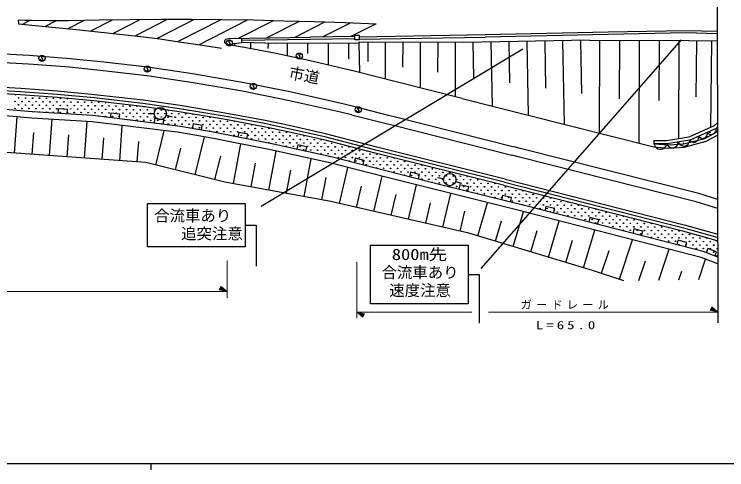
# Model space of a CAD drawing. Units: millimetres, scale not verified. Extents: x 40000 to 680000, y 20000 to 380000.
# Drawn here: x 245836 to 361518, y 204000 to 277958 of the extents above; entities that cross this region are included whole.
import ezdxf
from ezdxf.enums import TextEntityAlignment as Align

# ---------------------------------------------------------------- set-up
doc = ezdxf.new("R2010")
doc.units = ezdxf.units.MM
doc.header["$LTSCALE"] = 1000
for name, color, linetype, lineweight in [('M-BGD', 7, 'Continuous', 25), ('M-BGD-HTXT', 7, 'Continuous', 13), ('M-STR-STRC', 7, 'Continuous', 25), ('M-TTL-BAND', 7, 'Continuous', 25)]:
    doc.layers.add(name, color=color, linetype=linetype, lineweight=lineweight)
doc.styles.add('ＭＳ ゴシック', font='')
doc.styles.get('ＭＳ ゴシック').set_extended_font_data('MS Gothic')

# ---------------------------------------------------------------- blocks, each defined once
blk = doc.blocks.new('BUHIN189')
at = {"color": 7, "linetype": 'Continuous', "lineweight": 25}
blk.add_circle((0, 0), 995, dxfattribs=at)
blk = doc.blocks.new('BUHIN911')
at = {"color": 7, "linetype": 'Continuous', "lineweight": 25}
blk.add_lwpolyline([(450, -600), (1050, -150), (150, 1050), (-450, 600)], dxfattribs=at)
blk = doc.blocks.new('BUHIN1011')
at = {"color": 7, "linetype": 'Continuous', "lineweight": 25}
blk.add_lwpolyline([(454, -597), (1051, -143), (143, 1051), (-454, 597)], dxfattribs=at)
blk = doc.blocks.new('BUHIN1611')
at = {"color": 7, "linetype": 'Continuous', "lineweight": 25}
blk.add_lwpolyline([(523, -538), (1061, -15), (15, 1061), (-523, 538)], dxfattribs=at)
blk = doc.blocks.new('BUHIN342')
at = {"color": 7, "linetype": 'Continuous', "lineweight": 25}
blk.add_lwpolyline([(-811, 461), (-856, 240), (-849, 27), (-792, -241), (-669, -440), (-513, -609), (-262, -752), (-37, -800), (197, -804), (456, -716), (640, -611), (811, -461)], dxfattribs=at)
blk = doc.blocks.new('BUHIN352')
at = {"color": 7, "linetype": 'Continuous', "lineweight": 25}
blk.add_lwpolyline([(-757, 196), (-745, 7), (-692, -164), (-588, -369), (-445, -503), (-282, -605), (-47, -666), (146, -655), (335, -607), (526, -479), (651, -354), (757, -196)], dxfattribs=at)
blk = doc.blocks.new('BUHIN1421')
at = {"color": 7, "linetype": 'Continuous', "lineweight": 25}
blk.add_lwpolyline([(358, -7), (374, 31), (374, 72), (361, 124), (329, 195), (286, 246), (229, 281), (165, 287), (112, 266), (79, 248), (42, 209), (31, 166), (2, -148), (-27, -194), (-75, -238), (-132, -258), (-182, -262), (-238, -249), (-291, -188), (-338, -84), (-352, -35), (-352, 18), (-334, 70), (-297, 125)], dxfattribs=at)
blk.add_circle((0, 0), 498, dxfattribs=at)
blk = doc.blocks.new('BUHIN572')
at = {"color": 7, "linetype": 'Continuous', "lineweight": 13}
for points in [[(0, 0), (-237, 1267), (-805, 1006)], [(-107, 233), (-687, 974), (-289, 1156)], [(-159, 347), (-625, 951), (-313, 1094)], [(-212, 463), (-563, 928), (-336, 1032)], [(-264, 577), (-501, 905), (-359, 970)]]:
    blk.add_lwpolyline(points, close=True, dxfattribs=at)
for points in [[(-53, 116), (-749, 997), (-266, 1219), (-55, 119)], [(-410, 895), (-318, 693), (-439, 882), (-382, 908), (-318, 693)]]:
    blk.add_lwpolyline(points, dxfattribs=at)
blk = doc.blocks.new('BUHIN562')
at = {"color": 7, "linetype": 'Continuous', "lineweight": 13}
for points in [[(0, 0), (237, -1267), (805, -1006)], [(107, -233), (687, -974), (289, -1156)], [(159, -347), (625, -951), (313, -1094)], [(212, -463), (563, -928), (336, -1032)], [(264, -577), (501, -905), (359, -970)]]:
    blk.add_lwpolyline(points, close=True, dxfattribs=at)
for points in [[(53, -116), (749, -997), (266, -1219), (55, -119)], [(410, -895), (318, -693), (439, -882), (382, -908), (318, -693)]]:
    blk.add_lwpolyline(points, dxfattribs=at)

msp = doc.modelspace()

# ---------------------------------------------------------------- linework, layer by layer
at = {"layer": 'M-BGD'}
for p, q in [((359980, 279441), (360092, 227877)), ((342266, 275088), (354877, 275338)), ((354877, 275338), (359989, 275190)), ((280622, 274035), (293909, 274244)), ((301120, 274360), (293909, 274244)), ((301115, 274535), (301832, 274555)), ((301135, 273802), (301115, 274535)), ((301832, 274555), (301852, 273821)), ((301839, 274311), (322298, 274651)), ((301850, 273911), (322306, 274251)), ((322298, 274651), (342266, 275088)), ((342275, 274688), (322306, 274251)), ((354875, 274938), (342275, 274688)), ((359990, 274790), (354875, 274938)), ((280384, 273025), (282777, 273352)), ((283740, 272432), (280384, 273025)), ((281581, 273188), (281612, 272958)), ((282777, 273352), (282793, 274069)), ((288476, 273223), (282777, 273352)), ((293915, 273844), (282784, 273669)), ((284202, 273320), (284180, 272351)), ((287051, 273255), (287032, 272397)), ((301777, 273279), (288476, 273223)), ((290139, 273230), (290147, 271187)), ((293464, 273244), (293471, 271574)), ((301131, 273960), (293915, 273844)), ((296789, 273258), (296804, 269702)), ((300115, 273272), (300126, 270673)), ((301852, 273821), (301135, 273802)), ((301815, 273406), (301777, 273279)), ((301796, 273343), (301874, 268519)), ((318842, 273362), (301815, 273406)), ((303234, 273403), (303226, 270266)), ((306072, 273395), (306057, 267450)), ((308910, 273388), (308899, 269393)), ((311748, 273381), (311729, 266014)), ((314585, 273373), (314573, 268529)), ((317423, 273366), (317400, 264584)), ((339247, 273735), (318842, 273362)), ((320300, 273389), (320405, 267641)), ((323215, 273442), (323404, 263071)), ((326130, 273495), (326252, 266797)), ((329045, 273549), (329263, 261593)), ((331960, 273602), (332100, 265954)), ((334875, 273655), (335122, 260116)), ((337790, 273709), (337947, 265107)), ((339247, 273735), (355350, 273678)), ((340858, 273730), (340804, 258676)), ((344078, 273718), (344045, 264203)), ((347299, 273707), (347240, 257044)), ((350519, 273695), (350485, 263934)), ((353740, 273684), (353684, 257724)), ((355350, 273678), (359992, 273626)), ((356586, 273664), (356484, 264546)), ((359059, 273637), (358900, 259586)), ((288386, 271572), (283740, 272432)), ((241434, 271679), (248232, 271315)), ((248232, 271315), (254932, 270792)), ((254932, 270792), (260401, 270236)), ((293896, 270368), (288386, 271572)), ((241379, 270280), (248140, 269918)), ((248140, 269918), (254807, 269397)), ((260401, 270236), (267522, 269396)), ((301034, 268733), (293896, 270368)), ((254807, 269397), (260249, 268845)), ((260249, 268845), (267338, 268008)), ((267522, 269396), (274792, 268331)), ((307863, 266989), (301034, 268733)), ((267338, 268008), (274572, 266948)), ((274792, 268331), (283164, 266889)), ((246889, 265906), (240884, 266232)), ((274572, 266948), (282907, 265513)), ((283164, 266889), (290825, 265350)), ((318546, 264296), (307863, 266989)), ((246824, 264888), (240841, 265213)), ((246856, 265387), (240862, 265713)), ((252823, 264954), (246856, 265387)), ((252867, 265473), (246889, 265906)), ((258791, 264381), (252823, 264954)), ((258845, 264898), (252867, 265473)), ((282907, 265513), (290532, 263981)), ((290825, 265350), (299167, 263459)), ((252781, 264456), (246824, 264888)), ((258739, 263883), (252781, 264456)), ((266657, 262993), (258739, 263883)), ((266721, 263489), (258791, 264381)), ((266787, 264005), (258845, 264898)), ((272760, 263138), (266787, 264005)), ((290532, 263981), (298821, 262103)), ((318546, 264296), (335046, 260135)), ((248748, 262107), (239006, 262919)), ((272602, 262130), (266657, 262993)), ((272680, 262624), (266721, 263489)), ((280569, 261304), (272680, 262624)), ((280660, 261816), (272760, 263138)), ((299167, 263459), (300925, 263011)), ((300925, 263011), (306567, 261588)), ((248675, 261109), (238958, 261919)), ((258582, 261501), (248748, 262107)), ((272847, 259729), (258582, 261501)), ((268552, 261797), (267552, 261765)), ((270517, 261571), (271483, 261311)), ((280481, 260812), (272602, 262130)), ((286550, 260703), (280660, 261816)), ((298821, 262103), (300579, 261654)), ((300583, 261653), (306227, 260230)), ((306567, 261588), (307542, 261344)), ((245891, 255418), (246317, 261306)), ((258490, 260505), (248675, 261109)), ((251579, 255006), (252006, 260904)), ((257267, 254595), (257698, 260553)), ((272724, 258737), (258490, 260505)), ((286350, 259703), (280481, 260812)), ((286448, 260193), (280569, 261304)), ((290490, 259874), (286550, 260703)), ((307542, 261344), (326979, 256433)), ((360021, 260350), (359494, 259853)), ((262955, 254183), (263369, 259899)), ((278113, 258832), (272847, 259729)), ((290272, 258878), (286350, 259703)), ((290379, 259366), (286448, 260193)), ((296241, 258028), (290379, 259366)), ((296363, 258533), (290490, 259874)), ((306227, 260230), (307199, 259987)), ((307199, 259987), (326637, 255076)), ((335046, 260135), (349653, 256433)), ((359494, 259853), (355354, 257990)), ((359776, 259431), (355499, 257507)), ((360023, 259664), (359776, 259431)), ((248735, 255212), (248990, 258732)), ((254423, 254800), (254681, 258357)), ((268820, 253480), (270195, 259051)), ((277931, 257849), (272679, 258744)), ((275217, 251901), (276735, 258053)), ((287630, 256936), (278113, 258832)), ((296123, 257542), (290272, 258878)), ((304555, 255897), (296241, 258028)), ((304683, 256401), (296363, 258533)), ((355354, 257990), (351776, 257419)), ((357986, 257795), (360025, 258895)), ((358170, 257326), (360026, 258327)), ((260111, 254389), (260366, 257906)), ((265799, 253977), (266041, 257319)), ((287424, 255957), (277931, 257849)), ((281449, 250456), (282629, 256913)), ((297290, 254806), (287630, 256936)), ((304433, 255412), (296123, 257542)), ((349698, 257431), (349695, 256931)), ((351814, 256919), (349695, 256931)), ((349695, 256931), (352092, 256730)), ((351776, 257419), (349698, 257431)), ((355499, 257507), (351814, 256919)), ((352092, 256730), (354507, 256896)), ((354507, 256896), (357986, 257795)), ((354587, 256400), (358170, 257326)), ((267221, 253874), (238781, 255932)), ((272019, 252691), (272895, 256241)), ((287187, 249408), (288346, 255754)), ((297059, 253833), (287424, 255957)), ((325412, 250670), (304555, 255897)), ((325538, 251174), (304683, 256401)), ((327970, 256175), (326979, 256433)), ((356963, 248869), (327970, 256175)), ((349653, 256433), (352088, 256228)), ((352088, 256228), (354587, 256400)), ((278416, 251112), (279353, 254910)), ((306187, 252536), (297290, 254806)), ((325290, 250185), (304433, 255412)), ((327628, 254818), (326637, 255076)), ((356576, 247523), (327628, 254818)), ((280015, 250718), (267221, 253874)), ((284318, 249932), (285021, 253778)), ((292924, 248360), (294045, 254497)), ((305940, 251567), (297059, 253833)), ((290056, 248884), (290740, 252629)), ((298628, 247250), (299976, 253089)), ((315277, 250230), (306187, 252536)), ((295793, 247836), (296454, 251456)), ((304233, 245957), (305550, 251666)), ((315031, 249260), (305940, 251567)), ((315551, 251260), (314563, 251415)), ((325540, 251174), (354616, 243791)), ((297227, 247574), (280015, 250718)), ((301430, 246604), (302230, 250068)), ((309837, 244663), (311126, 250251)), ((329114, 246773), (315277, 250230)), ((317498, 250822), (318458, 250540)), ((325289, 250185), (354354, 242805)), ((325412, 250670), (354482, 243288)), ((328872, 245802), (315031, 249260)), ((315441, 243370), (316704, 248842)), ((360049, 247869), (356963, 248869)), ((319644, 242400), (297227, 247574)), ((307035, 245310), (307817, 248699)), ((312639, 244017), (313404, 247333)), ((321078, 241970), (322692, 247346)), ((357689, 239438), (329114, 246773)), ((360052, 246396), (356576, 247523)), ((318243, 242723), (318994, 245976)), ((326814, 240248), (328508, 245893)), ((357379, 238485), (328866, 245804)), ((323946, 241109), (324938, 244416)), ((332550, 238527), (334314, 244406)), ((354482, 243288), (358377, 242206)), ((354616, 243791), (358523, 242705)), ((339719, 236376), (319644, 242400)), ((329682, 239388), (330719, 242845)), ((338286, 236806), (340119, 242916)), ((354354, 242805), (358237, 241726)), ((358377, 242206), (360062, 241691)), ((358523, 242705), (360061, 242235)), ((335418, 237666), (336497, 241263)), ((344079, 234927), (346213, 241351)), ((358237, 241726), (360063, 241168)), ((341173, 235893), (342413, 239626)), ((350480, 234767), (352160, 239825)), ((360072, 237413), (357379, 238485)), ((360069, 238490), (357689, 239438)), ((347236, 234716), (348306, 237937)), ((356968, 234868), (358077, 238207)), ((344827, 234678), (339719, 236376)), ((353724, 234817), (354199, 236249))]:
    msp.add_line(p, q, dxfattribs=at)
for points in [[(280384, 273025), (280190, 273145), (280050, 273303), (280009, 273468), (280029, 273647), (280096, 273799), (280213, 273914), (280404, 273993), (280622, 274035)], [(254414, 261758), (254460, 262506), (252963, 262599), (252917, 261850)], [(276219, 259155), (276345, 259894), (274866, 260146), (274741, 259407)], [(359776, 259431), (359813, 259412), (359852, 259403), (359903, 259399), (359945, 259411), (359983, 259431), (360021, 259468), (360041, 259506), (360053, 259548), (360051, 259599), (360041, 259637), (360023, 259675)], [(283607, 257738), (283754, 258473), (282282, 258766), (282136, 258031)], [(349695, 256931), (349773, 256687), (349899, 256479), (350105, 256245), (350337, 256117), (350586, 256036), (350914, 256034), (351163, 256112), (351397, 256238), (351605, 256470), (351728, 256676), (351814, 256919)], [(293193, 255710), (293354, 256442), (291889, 256765), (291728, 256033)], [(302465, 253486), (302651, 254212), (301197, 254583), (301012, 253857)], [(311459, 251198), (311643, 251925), (310190, 252294), (310005, 251567)], [(359576, 238686), (359854, 239383), (358460, 239938), (358183, 239242)]]:
    msp.add_lwpolyline(points, dxfattribs=at)
for centre in [(245970, 263806), (246542, 264365), (247101, 263793), (247673, 264353), (248233, 263781), (248805, 264340), (249364, 263768), (249936, 264327), (250495, 263755), (251067, 264314), (251627, 263742), (252199, 264302), (252758, 263729), (253330, 264289), (253889, 263717), (245957, 262675), (246529, 263234), (247089, 262662), (247661, 263221), (248220, 262649), (248792, 263209), (249351, 262636), (249923, 263196), (250483, 262624), (251055, 263183), (251614, 262611), (252186, 263170), (252745, 262598), (253317, 263157), (253876, 262585), (254449, 263145), (255008, 262573), (255021, 263704), (255580, 263132), (256139, 262560), (256152, 263691), (256711, 263119), (257283, 263678), (257842, 263106), (258414, 263666), (258974, 263094), (259546, 263653), (260105, 263081), (261236, 263068), (262368, 263055), (263499, 263043), (264630, 263030), (265762, 263017), (251042, 262052), (252173, 262039), (253304, 262026), (254436, 262013), (255567, 262001), (256698, 261988), (257270, 262547), (257830, 261975), (258402, 262534), (258961, 261962), (259533, 262522), (260092, 261950), (260664, 262509), (261224, 261937), (261796, 262496), (262355, 261924), (262927, 262483), (263486, 261911), (264058, 262471), (264617, 261899), (265189, 262458), (265749, 261886), (266321, 262445), (266880, 261873), (267452, 262432), (268011, 261860), (268583, 262420), (269143, 261847), (269715, 262407), (270274, 261835), (271405, 261822), (272537, 261809), (273668, 261796), (260652, 261378), (261783, 261365), (262914, 261352), (264045, 261339), (265177, 261326), (265736, 260754), (266308, 261314), (266867, 260742), (267439, 261301), (267999, 260729), (268571, 261288), (269130, 260716), (269702, 261275), (270261, 260703), (270833, 261263), (271392, 260691), (271965, 261250), (272524, 260678), (273096, 261237), (273655, 260665), (274227, 261224), (274786, 260652), (275358, 261212), (275918, 260640), (276490, 261199), (277049, 260627), (277621, 261186), (278180, 260614), (279312, 260601), (280443, 260589), (270820, 260131), (271952, 260119), (273083, 260106), (274214, 260093), (274774, 259521), (275346, 260080), (275905, 259508), (276477, 260068), (277036, 259496), (277608, 260055), (278168, 259483), (278740, 260042), (279299, 259470), (279871, 260029), (280430, 259457), (281002, 260017), (281561, 259444), (282133, 260004), (282693, 259432), (283265, 259991), (283824, 259419), (284396, 259978), (284955, 259406), (286087, 259393), (287218, 259381), (278727, 258911), (279858, 258898), (280989, 258885), (281549, 258313), (282121, 258872), (282680, 258300), (283252, 258860), (283811, 258288), (284383, 258847), (284943, 258275), (285515, 258834), (286074, 258262), (286646, 258821), (287205, 258249), (287777, 258809), (288336, 258237), (288908, 258796), (289468, 258224), (290040, 258783), (290599, 258211), (291730, 258198), (292862, 258186), (357211, 257948), (358328, 258126), (358798, 258774), (359915, 258952), (284371, 257716), (285502, 257703), (286633, 257690), (287192, 257118), (287764, 257677), (288324, 257105), (288896, 257665), (289455, 257093), (290027, 257652), (290586, 257080), (291158, 257639), (291718, 257067), (292290, 257626), (292849, 257054), (293421, 257614), (293980, 257041), (294552, 257601), (295111, 257029), (295683, 257588), (296243, 257016), (297374, 257003), (290014, 256521), (291146, 256508), (292277, 256495), (292836, 255923), (293408, 256482), (293967, 255910), (294539, 256469), (295099, 255897), (295671, 256457), (296230, 255885), (296802, 256444), (297361, 255872), (297933, 256431), (298493, 255859), (299065, 256418), (299624, 255846), (300196, 256406), (300755, 255834), (301886, 255821), (295658, 255325), (296789, 255313), (297921, 255300), (298480, 254728), (299052, 255287), (299611, 254715), (300183, 255274), (300742, 254702), (301314, 255262), (301874, 254690), (302446, 255249), (303005, 254677), (303577, 255236), (304136, 254664), (304708, 255223), (305268, 254651), (306399, 254638), (300170, 254143), (301302, 254130), (302433, 254118), (302992, 253545), (303564, 254105), (304124, 253533), (304696, 254092), (305255, 253520), (305827, 254079), (306386, 253507), (306958, 254066), (307517, 253494), (308089, 254054), (308649, 253482), (309221, 254041), (309780, 253469), (310911, 253456), (312043, 253443), (305814, 252948), (306945, 252935), (307505, 252363), (308077, 252922), (308636, 252350), (309208, 252910), (309767, 252338), (310339, 252897), (310899, 252325), (311471, 252884), (312030, 252312), (312602, 252871), (313161, 252299), (313733, 252859), (314292, 252287), (315424, 252274), (316555, 252261), (310327, 251766), (311458, 251753), (312017, 251181), (312589, 251740), (313148, 251168), (313720, 251727), (314280, 251155), (314852, 251715), (315411, 251142), (315983, 251702), (316542, 251130), (317114, 251689), (317674, 251117), (318246, 251676), (318805, 251104), (319936, 251091), (321068, 251079), (314839, 250583), (315970, 250570), (316530, 249998), (317102, 250558), (317661, 249986), (318233, 250545), (318792, 249973), (319364, 250532), (319923, 249960), (320495, 250519), (321055, 249947), (321627, 250507), (322186, 249935), (322758, 250494), (323317, 249922), (323889, 250481), (324449, 249909), (325580, 249896), (319351, 249401), (320483, 249388), (321614, 249375), (322173, 248803), (322745, 249363), (323305, 248791), (323877, 249350), (324436, 248778), (325008, 249337), (325567, 248765), (326139, 249324), (326698, 248752), (327271, 249312), (327830, 248740), (328402, 249299), (328961, 248727), (330092, 248714), (323864, 248219), (324995, 248206), (326126, 248193), (326686, 247621), (327258, 248180), (327817, 247608), (328389, 248167), (328948, 247595), (329520, 248155), (330080, 247583), (330652, 248142), (331211, 247570), (331783, 248129), (332342, 247557), (332914, 248116), (333474, 247544), (334605, 247532), (328376, 247036), (329508, 247023), (330639, 247011), (331198, 246439), (331770, 246998), (332329, 246426), (332901, 246985), (333461, 246413), (334033, 246972), (334592, 246400), (335164, 246960), (335723, 246388), (336295, 246947), (336855, 246375), (337427, 246934), (337986, 246362), (334020, 245841), (335151, 245828), (335711, 245256), (336283, 245816), (336842, 245243), (337414, 245803), (337973, 245231), (338545, 245790), (339104, 245218), (339117, 246349), (339677, 245777), (340236, 245205), (340808, 245764), (341939, 245752), (338532, 244659), (339664, 244646), (340223, 244074), (340795, 244633), (341354, 244061), (341367, 245192), (341926, 244620), (342486, 244048), (342498, 245180), (343058, 244608), (343630, 245167), (344189, 244595), (344761, 245154), (345320, 244582), (346452, 244569), (343045, 243476), (343617, 244036), (344176, 243464), (344735, 242892), (344748, 244023), (345307, 243451), (345880, 244010), (346439, 243438), (347011, 243997), (347570, 243425), (348142, 243985), (348701, 243413), (349273, 243972), (349833, 243400), (350964, 243387), (345867, 242879), (346998, 242866), (347557, 242294), (348129, 242853), (348689, 242281), (349261, 242841), (349820, 242268), (350392, 242828), (350951, 242256), (351523, 242815), (352083, 242243), (352655, 242802), (353214, 242230), (353786, 242789), (354345, 242217), (355476, 242205), (349248, 241709), (350379, 241696), (351510, 241684), (352070, 241112), (352642, 241671), (353201, 241099), (353773, 241658), (354332, 241086), (354904, 241645), (355464, 241073), (356036, 241633), (356595, 241061), (357167, 241620), (357726, 241048), (358298, 241607), (358858, 241035), (359989, 241022), (353760, 240527), (354892, 240514), (356023, 240501), (356582, 239929), (357154, 240489), (357713, 239917), (358286, 240476), (358845, 239904), (359417, 240463), (359976, 239891), (358273, 239345), (359404, 239332), (359963, 238760)]:
    msp.add_circle(centre, 49.8, dxfattribs=at)
for centre, start, end in [((245983, 264937), 181.35661, 352.41388), ((254461, 264276), 152.4747, 16.54534), ((260677, 263640), 143.07548, 24.08611), ((266893, 263004), 237.2799, 286.20446), ((248779, 262077), 30.16357, 142.53989), ((249911, 262064), 320.47348, 212.4744), ((270846, 262394), 182.25303, 341.23132), ((274799, 261784), 195.33753, 325.67203), ((259520, 261390), 346.08291, 179.75912), ((264605, 260767), 336.3538, 189.48823), ((281574, 260576), 133.29902, 25.29395), ((269689, 260144), 326.09931, 199.74272), ((277595, 258924), 347.12904, 173.54114), ((280417, 258326), 57.78447, 99.67395), ((350508, 256879), 105.85289, 193.87059), ((350508, 256879), 336.53408, 73.52527), ((354507, 256944), 305.01862, 258.41092), ((356094, 257770), 199.00071, 29.44397), ((303018, 255808), 205.73552, 305.5129), ((297349, 254741), 67.41299, 83.95726), ((307530, 254626), 154.32721, 357.53361), ((304683, 252961), 293.06891, 218.30134), ((314865, 252846), 234.94078, 276.92004), ((309195, 251778), 339.55025, 171.9754), ((319377, 251663), 161.94176, 349.91906), ((313708, 250596), 24.13366, 127.39199), ((321042, 248816), 314.609, 197.33664), ((325554, 247634), 19.48607, 132.45957), ((331224, 248701), 192.09146, 319.41359), ((335736, 247519), 150.18171, 1.32334), ((332889, 245854), 269.01964, 242.18869), ((340249, 246337), 87.07469, 64.43036), ((337401, 244671), 315.37951, 195.82881), ((347583, 244557), 204.44983, 307.05522), ((341914, 243489), 343.6517, 167.55662), ((352095, 243374), 160.76703, 350.73802), ((346426, 242307), 11.40545, 139.80288), ((356608, 242192), 179.19539, 329.73889), ((350938, 241124), 50.36997, 100.83835)]:
    msp.add_arc(centre, 49.8, start, end, dxfattribs=at)
at = {"layer": 'M-BGD-HTXT'}
for p, q in [((280384, 231918), (280384, 237952)), ((301468, 237726), (301468, 228610)), ((191058, 232918), (280384, 232918)), ((301468, 229610), (320156, 229610)), ((322861, 229610), (360089, 229610))]:
    msp.add_line(p, q, dxfattribs=at)
at = {"layer": 'M-STR-STRC'}
for p, q in [((246462, 276997), (246512, 276428)), ((248340, 276931), (247211, 276355)), ((252654, 276886), (250867, 275974)), ((257175, 276947), (254533, 275599)), ((261718, 277018), (258212, 275230)), ((266216, 277068), (261877, 274855)), ((270665, 277092), (265503, 274459)), ((275059, 277088), (269047, 274021)), ((279395, 277054), (272471, 273522)), ((283670, 276990), (275854, 273003)), ((287892, 276897), (282325, 274058)), ((292071, 276784), (286870, 274131)), ((296221, 276655), (291415, 274204)), ((300350, 276516), (295960, 274277)), ((304470, 276372), (300505, 274350)), ((354092, 273782), (321570, 236653)), ((328427, 272274), (285911, 246754)), ((267455, 240175), (267455, 247227)), ((267455, 247227), (283339, 247227)), ((283339, 247227), (283339, 240175)), ((283339, 243701), (285123, 243701)), ((285123, 243701), (285123, 237033)), ((283339, 240175), (267455, 240175)), ((303653, 230966), (303653, 240438)), ((303653, 240438), (319538, 240438)), ((319538, 240438), (319538, 230966)), ((319538, 235702), (321322, 235702)), ((321322, 235702), (321322, 227824)), ((319538, 230966), (303653, 230966))]:
    msp.add_line(p, q, dxfattribs=at)
for points in [[(304572, 276369), (299585, 276543), (294587, 276708), (289599, 276854), (284601, 276971), (279613, 277052), (274614, 277089), (269624, 277088), (264624, 277053), (259633, 276988), (254634, 276905), (251646, 276883), (248648, 276922), (247560, 276956), (246462, 276998)], [(246512, 276428), (251472, 275912), (256443, 275407), (261405, 274904), (266369, 274359), (269482, 273962), (272597, 273503), (276035, 272975), (279472, 272449)]]:
    msp.add_lwpolyline(points, dxfattribs=at)
at = {"layer": 'M-TTL-BAND'}
for p, q in [((40000, 205000), (579000, 205000)), ((268000, 205000), (268000, 204000))]:
    msp.add_line(p, q, dxfattribs=at)

# ---------------------------------------------------------------- block references
at = {"layer": 'M-BGD', "rotation": 38.71674}
for name, p in [('BUHIN189', (269551, 261830)), ('BUHIN1611', (262148, 261058)), ('BUHIN1611', (269281, 260172)), ('BUHIN352', (359063, 259111)), ('BUHIN342', (354578, 257360)), ('BUHIN352', (356212, 257828)), ('BUHIN352', (357637, 258469)), ('BUHIN342', (352735, 257066)), ('BUHIN189', (316539, 251105)), ('BUHIN1011', (318736, 249365)), ('BUHIN1011', (325655, 247637)), ('BUHIN911', (332686, 245856)), ('BUHIN911', (339830, 244022)), ('BUHIN911', (346974, 242188)), ('BUHIN911', (354118, 240355))]:
    msp.add_blockref(name, p, dxfattribs=at)
at = {"layer": 'M-BGD-HTXT', "rotation": 38.71674}
for name, p in [('BUHIN572', (280384, 232918)), ('BUHIN572', (360089, 229610)), ('BUHIN562', (301468, 229610))]:
    msp.add_blockref(name, p, dxfattribs=at)
at = {"layer": 'M-STR-STRC', "rotation": 38.71674}
for p in [(280764, 273302), (292112, 271165), (250338, 270799), (267442, 269046), (284661, 266242), (301686, 262448)]:
    msp.add_blockref('BUHIN1421', p, dxfattribs=at)

# ---------------------------------------------------------------- texts
at = {"layer": 'M-BGD-HTXT', "style": 'ＭＳ ゴシック'}
msp.add_text('市道', height=1833, rotation=349.1, dxfattribs=at).set_placement((290188, 267083), align=Align.BOTTOM_LEFT)
at = {"layer": 'M-BGD-HTXT', "char_height": 1320, "attachment_point": 7, "style": 'ＭＳ ゴシック'}
for s, insert in [('\\T1.39;ガードレール', (328053, 230046)), ('\\T1.39;\\W1.35;L=65.0', (330541, 226801))]:
    msp.add_mtext(s, dxfattribs=dict(at, insert=insert))
at = {"layer": 'M-STR-STRC', "style": 'ＭＳ ゴシック'}
for s, p in [('合流車あり', (268561, 243783)), ('追突注意', (272944, 240874)), ('合流車あり', (305471, 234573)), ('速度注意', (306721, 231664))]:
    msp.add_text(s, height=1833, dxfattribs=at).set_placement(p, align=Align.BOTTOM_LEFT)
at = {"layer": 'M-STR-STRC', "style": 'ＭＳ ゴシック', "width": 1.2}
msp.add_text('800m先', height=1833, dxfattribs=at).set_placement((307137, 237497), align=Align.BOTTOM_LEFT)

doc.saveas('drawing.dxf')
